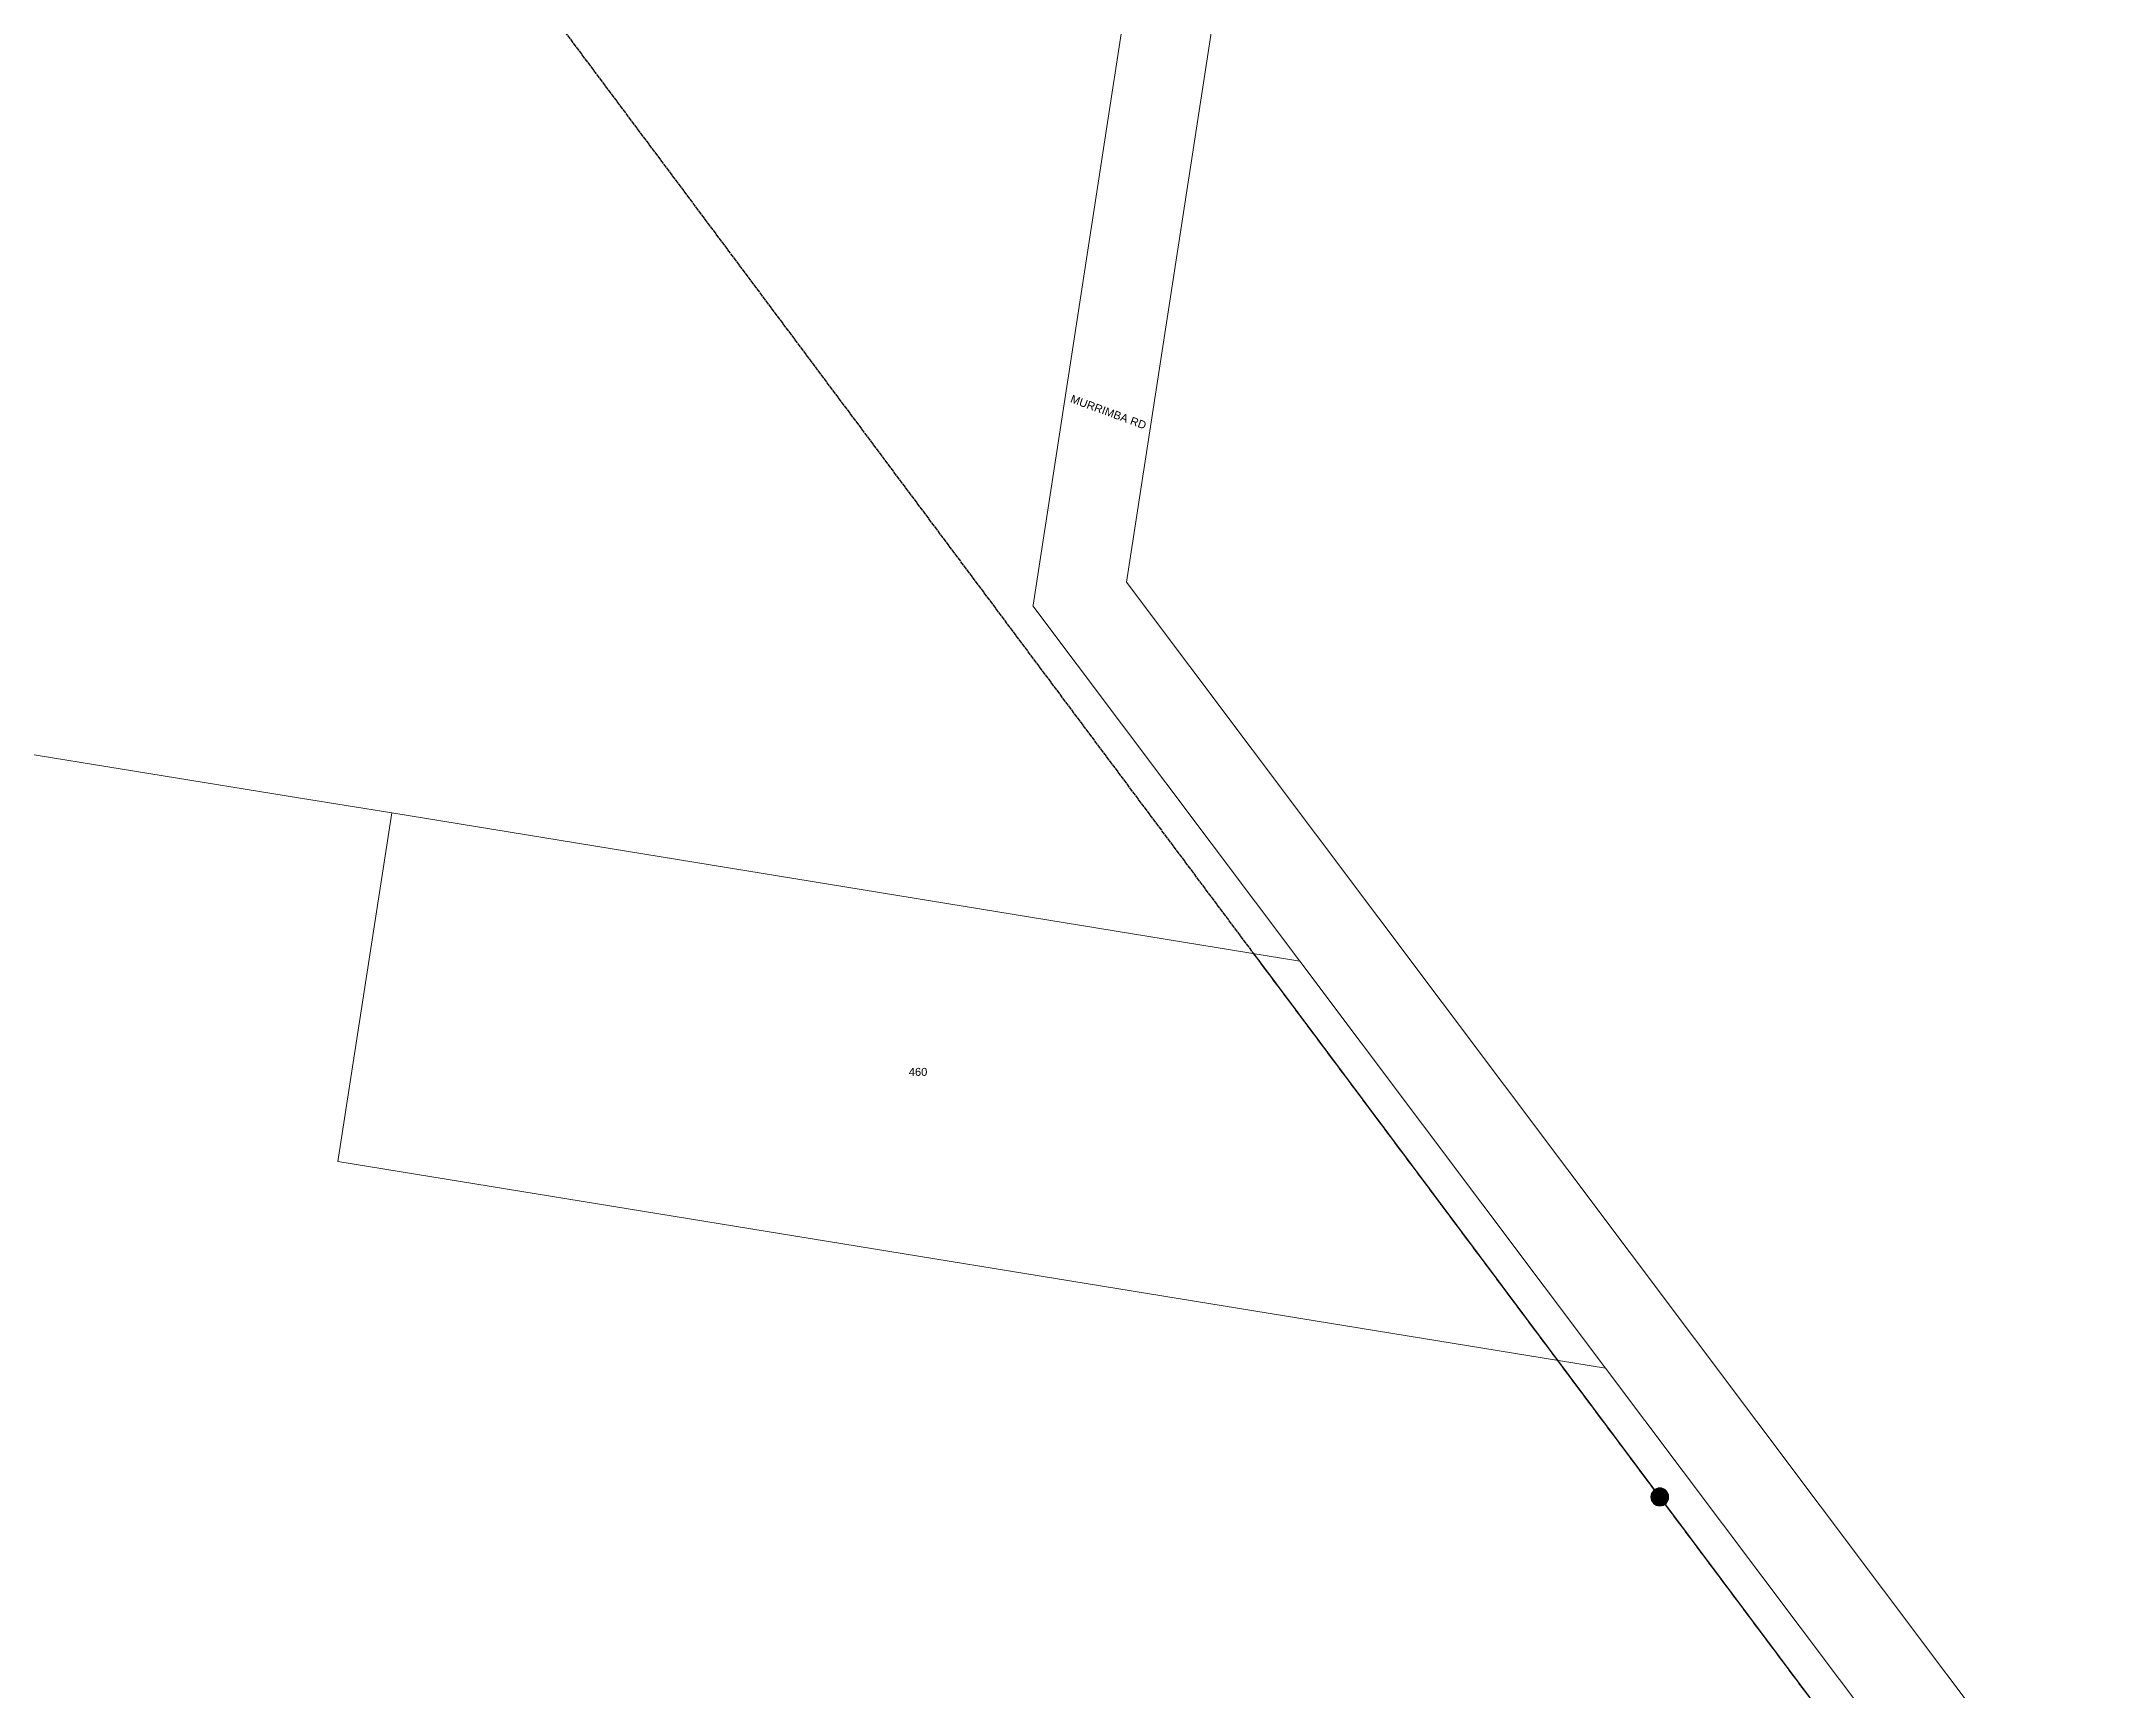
# Model space of a CAD drawing. Header units: metres. Extents: x 235893 to 241880, y 6157186 to 6160066.
# Drawn here: x 237976.5 to 238445.2, y 6158661.3 to 6159034 of the extents above; entities that cross this region are included whole.
import ezdxf
from ezdxf.enums import TextEntityAlignment as Align

# ---------------------------------------------------------------- set-up
doc = ezdxf.new("R2010")
doc.units = ezdxf.units.M
doc.linetypes.add('Cable Exist OH', pattern=[1, 1, 0])
doc.layers.get('0').update_dxf_attribs({"color": 6})
doc.layers.add('Cadastre Land Parcels_SP_EXT', color=9, linetype='Continuous', lineweight=5)
doc.layers.add('Cadastre Roads_SP_EXT', color=9, linetype='Continuous', lineweight=5)
for name, color, linetype in [('Mains_HV_EXT', 7, 'Continuous'), ('OH_Details_SP_MISC', 7, 'Continuous'), ('SupportsOH_SP_TR_HV_LV_SL_EXT', 7, 'Continuous')]:
    doc.layers.add(name, color=color, linetype=linetype)
doc.styles.add('POLE_LABEL', font='arial.ttf')
doc.styles.get("Standard").update_dxf_attribs({"font": 'arial.ttf'})

# ---------------------------------------------------------------- blocks, each defined once
blk = doc.blocks.new('POLE_EXT')
blk.add_hatch(color=256).paths.add_polyline_path([(-1, 0, 1), (1, 0, 1)])
blk.add_lwpolyline([(-1, 0, 1), (1, 0, 1)], format="xyb", close=True)
for tag, height, flags, p in [('pNumber', 2.5, 8, (-17.84, 2.07)), ('OWNED_BY', 0.2, 9, (1.35, -0.4)), ('SPECIAL_USE', 0.2, 9, (1.35, -0.8)), ('STATE', 0.2, 9, (1.35, -1)), ('cLV', 0.2, 9, (1.35, -1.4)), ('hDepth', 0.2, 9, (1.35, -1.6)), ('hDia', 0.2, 9, (1.35, -1.8)), ('cHV', 0.2, 9, (1.35, -2)), ('PARENT', 0.2, 9, (1.35, -0.6)), ('USAGE', 0.2, 9, (1.35, -1.2)), ('LBRACKET', 0.2, 9, (1.35, -2.2)), ('LExisting', 0.2, 9, (1.35, -2.4)), ('cLinedev', 0.2, 9, (1.35, -3.4)), ('pExisting', 0.2, 9, (1.35, -3.8)), ('pFooting', 0.2, 9, (1.35, -4.4)), ('pNew', 0.2, 9, (1.35, -4.6)), ('LANTNUMBER', 0.2, 9, (1.35, -2.6)), ('LOther', 0.2, 9, (1.35, -2.8)), ('LRemove', 0.2, 9, (1.35, -3)), ('LEGEND', 0.2, 9, (1.35, -3.2)), ('LOCATION', 0.2, 9, (1.35, -3.6)), ('PFNUMBER', 0.2, 9, (1.35, -4)), ('NEWPFNUMBER', 0.2, 9, (1.35, -4.2)), ('pRelocate', 0.2, 9, (1.35, -5)), ('pRemove', 0.2, 9, (1.35, -5.2)), ('pReplace', 0.2, 9, (1.35, -5.4)), ('pStay', 0.2, 9, (1.35, -5.6)), ('pType', 0.2, 9, (1.35, -5.8)), ('cspan', 0.2, 9, (1.35, -6)), ('STREETNAME', 0.2, 9, (1.35, -6.2)), ('SUBURB', 0.2, 9, (1.35, -6.4)), ('OPERATED_BY', 0.2, 9, (1.36, -7.01)), ('NOTES', 0.2, 9, (1.35, -6.6)), ('MAINTAINED_BY', 0.2, 9, (1.36, -6.81))]:
    blk.add_attdef(tag, text='', height=height, dxfattribs=dict(flags=flags)).set_placement(p, align=Align.MIDDLE_LEFT)
at = {"style": 'POLE_LABEL'}
for tag, height, flags, p in [('ASSET_NUM', 2.5, 8, (2, 2)), ('STRUCTURE_PLANT_NUMBER', 0.2, 9, (1.35, 0.03)), ('STREET_CODE', 0.2, 9, (1.35, -0.2))]:
    blk.add_attdef(tag, text='', height=height, dxfattribs=dict(at, flags=flags)).set_placement(p, align=Align.MIDDLE_LEFT)
at = {"flags": 1}
blk.add_attdef('Z', (1.35, -7.33), '', height=0.2, dxfattribs=at)

msp = doc.modelspace()

# ---------------------------------------------------------------- linework, layer by layer
at = {"layer": 'Cadastre Land Parcels_SP_EXT', "linetype": 'Continuous'}
for points in [[(239154.22, 6159005.17), (238255.21, 6159128.26), (238221.83, 6158911.8), (238592.51, 6158418.26), (238706.21, 6158534.44), (238780.89, 6158434.14), (238973.75, 6158631.11), (239001.67, 6158831.76), (239031.11, 6158865.23), (239154.22, 6159005.17)], [(237728.98, 6158912.8), (237637.39, 6158927.72), (237353.01, 6158974.11), (237326.6, 6158588.43), (237395.07, 6158379.26), (237586.33, 6158348.1), (238435.92, 6158593.39), (238330.14, 6158734.15), (238043.55, 6158780.83), (238055.73, 6158859.61), (238035.1, 6158862.97), (237897.89, 6158885.27), (237728.98, 6158912.8)], [(238330.14, 6158734.15), (238261.01, 6158826.14), (238055.73, 6158859.61), (238043.55, 6158780.83), (238330.14, 6158734.15)]]:
    msp.add_lwpolyline(points, close=True, dxfattribs=at)
at = {"layer": 'Cadastre Roads_SP_EXT', "linetype": 'Continuous'}
msp.add_lwpolyline([(238274.12, 6159383.05), (238200.7, 6158906.54), (238200.69, 6158906.45), (238261.01, 6158826.14), (238330.14, 6158734.15), (238435.92, 6158593.39), (238649.93, 6158308.61), (238683.26, 6158248.39), (238731.73, 6158160.8), (238768.61, 6158094.15), (238810.09, 6158042.71), (238846.68, 6157997.45), (238880.71, 6157955.22), (238883.79, 6157967.08), (238886.99, 6157979.38), (238872.26, 6157997.73), (238835.67, 6158042.99), (238785.76, 6158104.86), (238740.24, 6158187.08), (238667.54, 6158318.36), (238592.51, 6158418.26), (238221.83, 6158911.8), (238255.21, 6159128.26)], dxfattribs=at)
at = {"layer": 'Mains_HV_EXT', "color": 7, "linetype": 'Cable Exist OH'}
msp.add_lwpolyline([(238574.24, 6158395.2), (238342.39, 6158705), (237848.24, 6159366.25)], dxfattribs=at)
at = {"layer": 'OH_Details_SP_MISC', "color": 7, "linetype": 'Continuous', "flags": 128}
for points in [[(238342.39, 6158705), (238250.59, 6158827.85)], [(238574.24, 6158395.24), (238458.24, 6158550.22), (238423.54, 6158596.58), (238342.39, 6158705)]]:
    msp.add_lwpolyline(points, dxfattribs=at)

# ---------------------------------------------------------------- block references
at = {"layer": 'SupportsOH_SP_TR_HV_LV_SL_EXT', "xscale": 2, "yscale": 2, "zscale": 2}
msp.add_blockref('POLE_EXT', (238342.39, 6158705), dxfattribs=at)

# ---------------------------------------------------------------- texts
at = {"layer": 'Cadastre Land Parcels_SP_EXT'}
msp.add_text('460', height=1.8, dxfattribs=at).set_placement((238172.61, 6158800.18))
at = {"layer": 'Cadastre Roads_SP_EXT'}
msp.add_text('MURRIMBA RD', height=1.8, rotation=339.8394, dxfattribs=at).set_placement((238208.98, 6158952.47))

doc.saveas('drawing.dxf')
